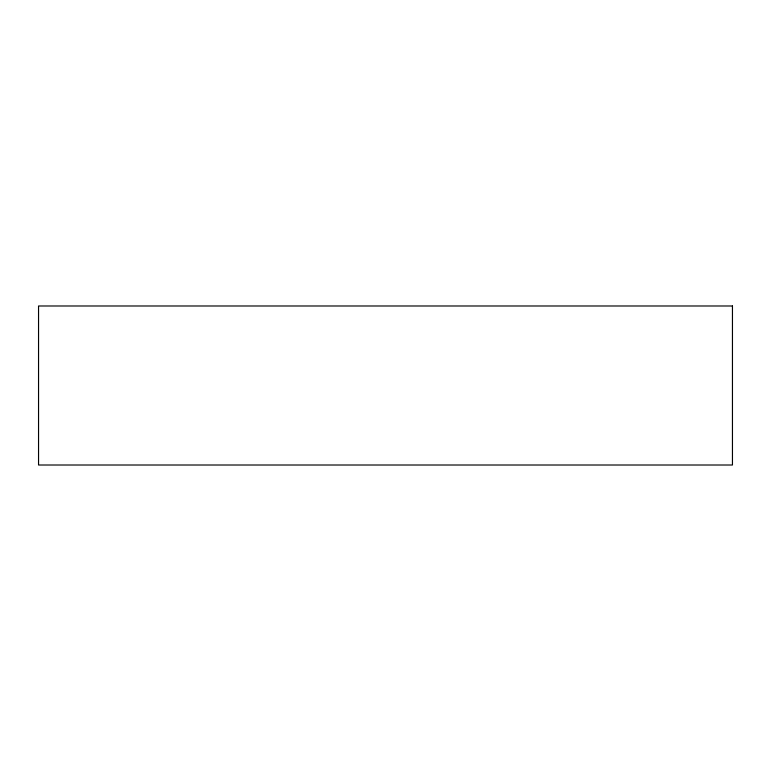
<?xml version="1.0" encoding="UTF-8"?>
<svg xmlns="http://www.w3.org/2000/svg" width="771" height="771" viewBox="0 0 771 771"><rect width="100%" height="100%" fill="white"/><g stroke="black" fill="none" stroke-linecap="round" stroke-linejoin="round"><path stroke-width="1.16" d="M732.45 305.991L38.55 305.991L38.55 465.009L732.45 465.009L732.45 305.991"/></g></svg>
